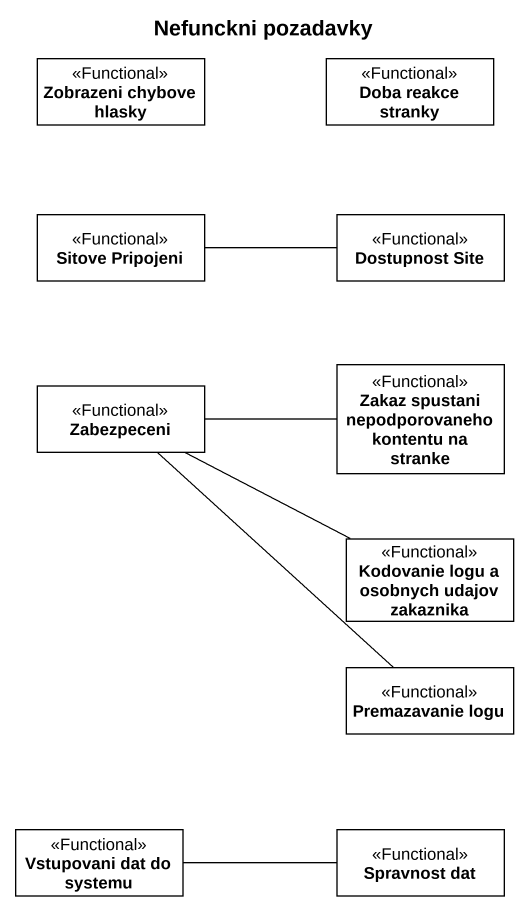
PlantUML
@startuml
title Nefunckni pozadavky
hide circle
hide empty members
class "Zobrazeni chybove hlasky" as Zobrazeni_chybove_hlasky <<Functional>>
class "Doba reakce stranky" as Doba_reakce_stranky <<Functional>>
class "Sitove Pripojeni" as Sitove_Pripojeni <<Functional>>
class "Dostupnost Site" as Dostupnost_Site <<Functional>>
class Zabezpeceni <<Functional>>
class "Zakaz spustani nepodporovaneho kontentu na stranke" as Zakaz_spustani <<Functional>>
class "Kodovanie logu a osobnych udajov zakaznika" as Kodovanie_logu_a_osobnych <<Functional>>
class "Premazavanie logu" as Premazavanie_logu <<Functional>>
class "Vstupovani dat do systemu" as Vstupovani_dat_do_systemu <<Functional>>
class "Spravnost dat" as Spravnost_dat <<Functional>>
Dostupnost_Site -left- Sitove_Pripojeni
Zakaz_spustani -left- Zabezpeceni
Kodovanie_logu_a_osobnych -left- Zabezpeceni
Premazavanie_logu -up- Zabezpeceni
Spravnost_dat -left- Vstupovani_dat_do_systemu
@enduml
